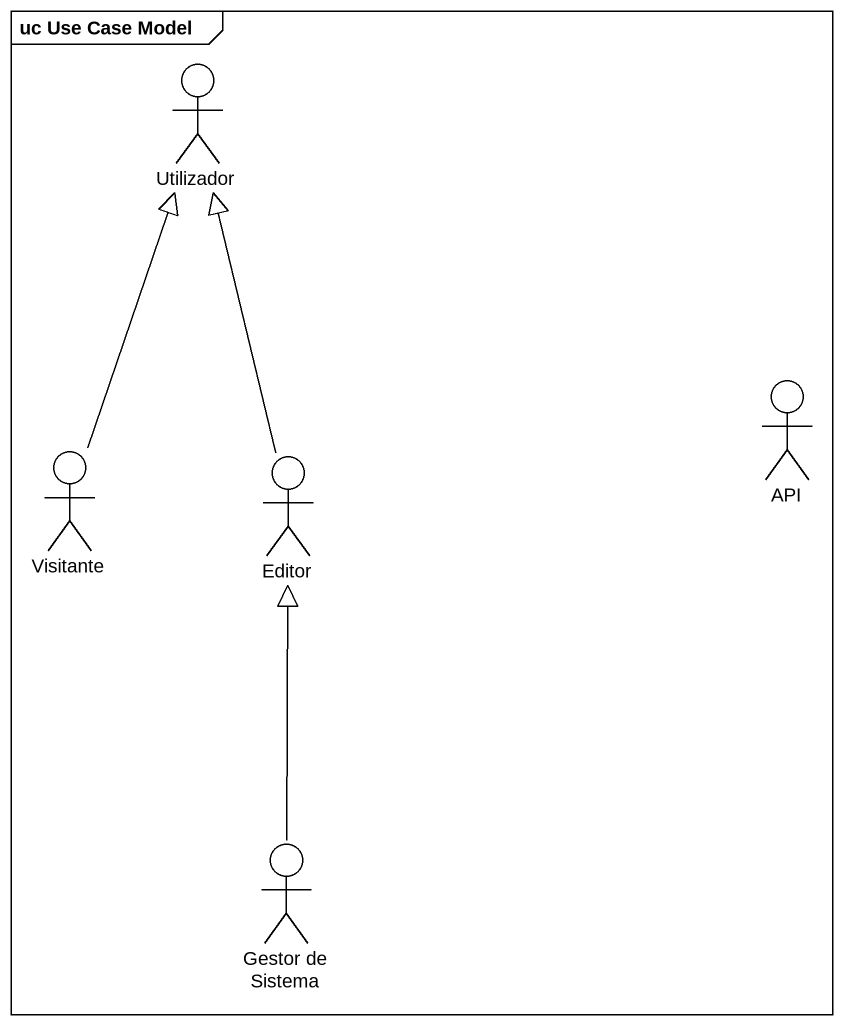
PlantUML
@startuml
mainframe uc Use Case Model
actor Utilizador
actor API
actor Visitante
actor Editor
actor "Gestor de Sistema" as Gestor_de_Sistema
Visitante -up-|> Utilizador
Editor -up-|> Utilizador
Gestor_de_Sistema -up-|> Editor
@enduml
